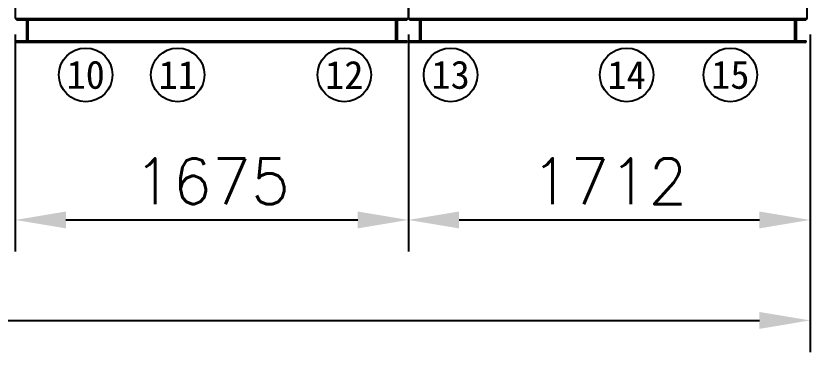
# Model space of a CAD drawing. Header units: millimetres. Extents: x -7952 to 23476, y -6324 to 15714.
# Drawn here: x 6590 to 9974, y -1420 to 11 of the extents above; entities that cross this region are included whole.
import ezdxf
from ezdxf.enums import TextEntityAlignment as Align

# ---------------------------------------------------------------- set-up
doc = ezdxf.new("R2010")
doc.units = ezdxf.units.MM
for name, color, linetype in [('Dim', 1, 'Continuous'), ('McFrame', 7, 'Continuous'), ('SectionName', 1, 'Continuous')]:
    doc.layers.add(name, color=color, linetype=linetype)
doc.styles.add('ROMANS', font='romans.shx')
doc.styles.add('vm', font='宋体', dxfattribs={"height": 213.84})
doc.dimstyles.new('McDim', dxfattribs={"dimscale": 108, "dimtxt": 1.8, "dimasz": 2, "dimexe": 1.25, "dimexo": 0.625, "dimtad": 1, "dimdec": 1, "dimdsep": 46, "dimtxsty": 'ROMANS', "dimcen": 2.5, "dimadec": 0, "dimazin": 0, "dimtfac": 1, "dimtmove": 0, "dimatfit": 1, "dimfxl": 0, "dimarcsym": 0})

# ---------------------------------------------------------------- blocks, each defined once
blk = doc.blocks.new('*D45')
at = {"layer": 'Defpoints', "color": 0}
for p in [(6587, 0), (8262, 0), (8262, -857.52)]:
    blk.add_point(p, dxfattribs=at)
at = {"layer": 'Dim', "color": 0, "lineweight": -2}
for p, q in [((6587, -67.5), (6587, -992.52)), ((8262, -67.5), (8262, -992.52)), ((6803, -857.52), (8046, -857.52))]:
    blk.add_line(p, q, dxfattribs=at)
at = {"layer": 'Dim', "color": 0}
for points in [[(6803, -821.52), (6803, -893.52), (6587, -857.52)], [(8046, -821.52), (8046, -893.52), (8262, -857.52)]]:
    blk.add_solid(points, dxfattribs=at)
at = {"layer": 'Dim', "color": 0, "insert": (7424.5, -692.82), "char_height": 194.4, "attachment_point": 5, "style": 'ROMANS'}
blk.add_mtext('1675', dxfattribs=at)
blk = doc.blocks.new('*D46')
at = {"layer": 'Defpoints', "color": 0}
for p in [(8262, 0), (9974, 0), (9974, -857.52)]:
    blk.add_point(p, dxfattribs=at)
at = {"layer": 'Dim', "color": 0, "lineweight": -2}
for p, q in [((8262, -67.5), (8262, -992.52)), ((9974, -67.5), (9974, -992.52)), ((8478, -857.52), (9758, -857.52))]:
    blk.add_line(p, q, dxfattribs=at)
at = {"layer": 'Dim', "color": 0}
for points in [[(8478, -821.52), (8478, -893.52), (8262, -857.52)], [(9758, -821.52), (9758, -893.52), (9974, -857.52)]]:
    blk.add_solid(points, dxfattribs=at)
at = {"layer": 'Dim', "color": 0, "insert": (9118, -692.82), "char_height": 194.4, "attachment_point": 5, "style": 'ROMANS'}
blk.add_mtext('1712', dxfattribs=at)
blk = doc.blocks.new('*D47')
at = {"layer": 'Defpoints', "color": 0}
for p in [(0, 0), (9974, 0), (9974, -1285.2)]:
    blk.add_point(p, dxfattribs=at)
at = {"layer": 'Dim', "color": 0, "lineweight": -2}
for p, q in [((0, -67.5), (0, -1420.2)), ((9974, -67.5), (9974, -1420.2)), ((216, -1285.2), (9758, -1285.2))]:
    blk.add_line(p, q, dxfattribs=at)
at = {"layer": 'Dim', "color": 0}
for points in [[(216, -1249.2), (216, -1321.2), (0, -1285.2)], [(9758, -1249.2), (9758, -1321.2), (9974, -1285.2)]]:
    blk.add_solid(points, dxfattribs=at)
at = {"layer": 'Dim', "color": 0, "insert": (4987, -1120.5), "char_height": 194.4, "attachment_point": 5, "style": 'ROMANS'}
blk.add_mtext('9974', dxfattribs=at)

msp = doc.modelspace()

# ---------------------------------------------------------------- linework, layer by layer
at = {"layer": 'McFrame'}
for p, q in [((6592, 0), (6640, 0)), ((6592, 0), (6592, -5.3)), ((6640, 0), (6640, -100)), ((6640, 0), (8209, 0)), ((6640, -100), (6640, 0)), ((8209, -100), (8209, 0)), ((8209, 0), (8257, 0)), ((8209, 0), (8209, -100)), ((8257, 0), (8257, -5.3)), ((8267, 0), (8315, 0)), ((8267, 0), (8267, -5.3)), ((8315, 0), (8315, -100)), ((8315, 0), (9909, 0)), ((8315, -100), (8315, 0)), ((9909, -100), (9909, 0)), ((9909, 0), (9957, 0)), ((9909, 0), (9909, -100)), ((9957, 0), (9957, -5.3)), ((6592, -5.3), (6634.7, -5.3)), ((6634.7, -5.3), (6634.7, -94.7)), ((6640, -5.3), (8209, -5.3)), ((8214.3, -5.3), (8257, -5.3)), ((8214.3, -5.3), (8214.3, -94.7)), ((8267, -5.3), (8309.7, -5.3)), ((8309.7, -5.3), (8309.7, -94.7)), ((8315, -5.3), (9909, -5.3)), ((9914.3, -5.3), (9957, -5.3)), ((9914.3, -5.3), (9914.3, -94.7)), ((6592, -94.7), (6634.7, -94.7)), ((6592, -100), (6592, -94.7)), ((6592, -100), (6640, -100)), ((6640, -94.7), (8209, -94.7)), ((6640, -100), (8209, -100)), ((8209, -100), (8257, -100)), ((8214.3, -94.7), (8257, -94.7)), ((8257, -100), (8257, -94.7)), ((8267, -94.7), (8309.7, -94.7)), ((8267, -100), (8267, -94.7)), ((8267, -100), (8315, -100)), ((8315, -94.7), (9909, -94.7)), ((8315, -100), (9909, -100)), ((9909, -100), (9957, -100)), ((9914.3, -94.7), (9957, -94.7)), ((9957, -100), (9957, -94.7))]:
    msp.add_line(p, q, dxfattribs=at)
for points in [[(6587, 0), (8262, 0), (8262, 2872), (6587, 2872)], [(8262, 0), (9962, 0), (9962, 2872), (8262, 2872)]]:
    msp.add_lwpolyline(points, close=True, dxfattribs=at)
at = {"layer": 'SectionName'}
for centre, radius in [((6887, -240), 114.34), ((7279, -240), 114.13), ((7989, -240), 114.13), ((8442, -240), 114.34), ((9192, -240), 114.13), ((9634, -240), 114.13)]:
    msp.add_circle(centre, radius, dxfattribs=at)

# ---------------------------------------------------------------- texts
at = {"layer": 'SectionName', "style": 'vm'}
for s, p in [('10', (6887, -240)), ('11', (7279, -240)), ('12', (7989, -240)), ('13', (8442, -240)), ('14', (9192, -240)), ('15', (9634, -240))]:
    msp.add_text(s, height=120, dxfattribs=at).set_placement(p, align=Align.MIDDLE)

# ---------------------------------------------------------------- dimensions: what is measured, and where the dimension line sits
at = {"layer": 'Dim'}
for base, p1, p2, picture, middle in [((9974, -1285.2), (0, 0), (9974, 0), '*D47', (4987, -1120.5)), ((8262, -857.52), (6587, 0), (8262, 0), '*D45', (7424.5, -692.82)), ((9974, -857.52), (8262, 0), (9974, 0), '*D46', (9118, -692.82))]:
    dim = msp.add_linear_dim(base=base, p1=p1, p2=p2, dimstyle='McDim', dxfattribs=at)
    dim.commit()
    dim.dimension.update_dxf_attribs({"geometry": picture, "text_midpoint": middle})

doc.saveas('drawing.dxf')
